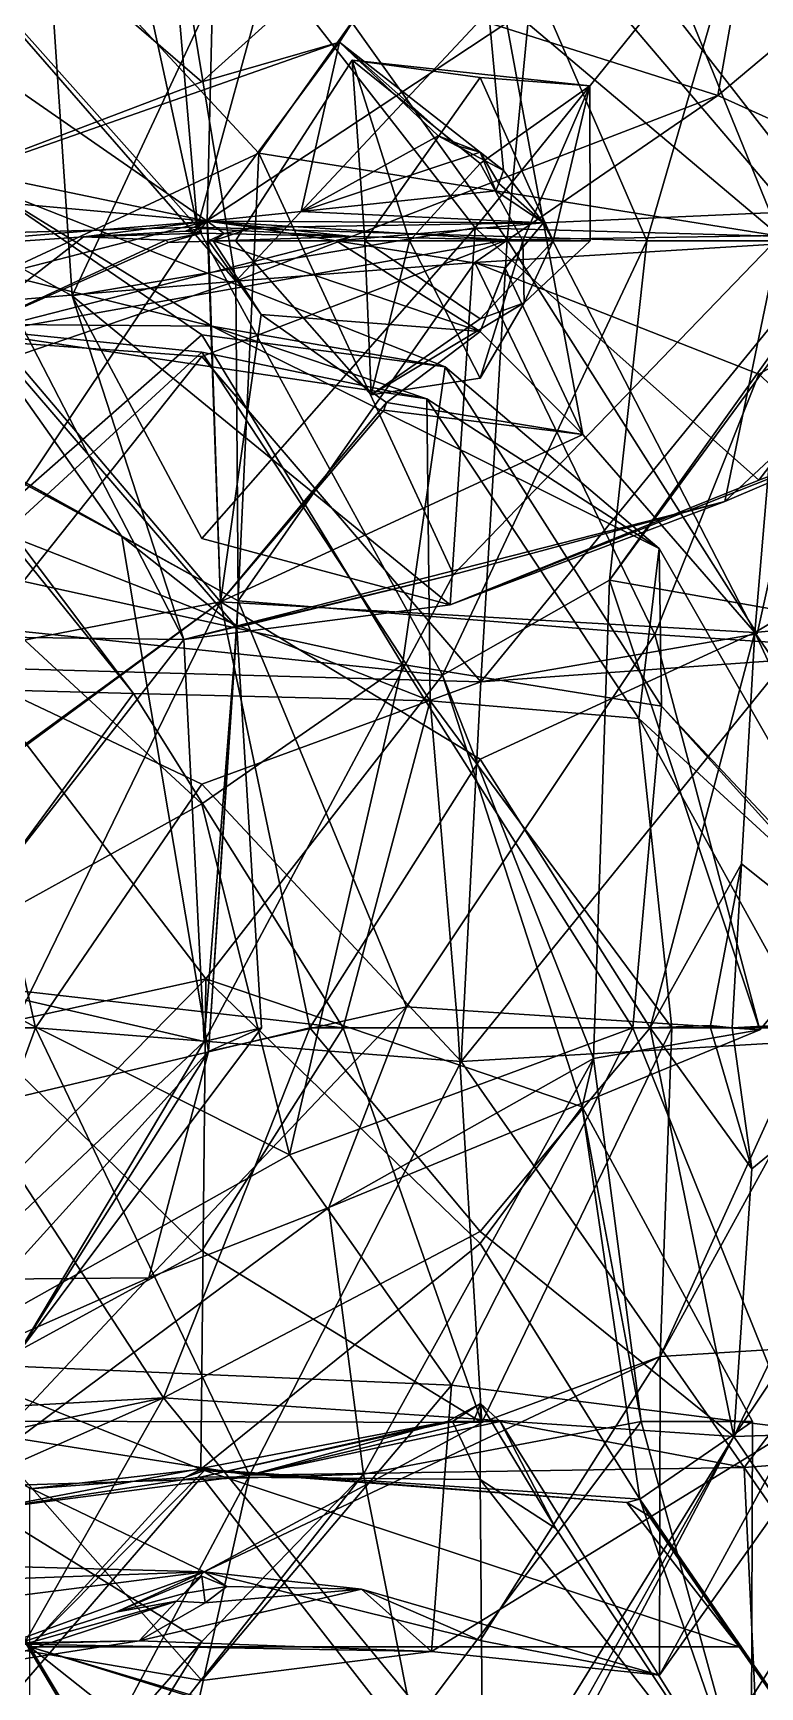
# Model space of a CAD drawing. Extents: x 290083 to 295691, y 4553739 to 4561622.
# Drawn here: x 294020.1 to 294053, y 4558752.4 to 4558827.2 of the extents above; entities that cross this region are included whole.
import ezdxf

# ---------------------------------------------------------------- set-up
doc = ezdxf.new("R2010")
doc.units = 0
doc.layers.add('Au_ppm_Pref_-_0_3', color=7, linetype='CONTINUOUS')

msp = doc.modelspace()

# ---------------------------------------------------------------- linework, layer by layer
at = {"layer": 'Au_ppm_Pref_-_0_3'}
for points in [[(294053.124, 4558835.752, 1930.267), (294051.132, 4558824.413, 1923.015), (294066.258, 4558837.11, 1924.219)], [(294064.562, 4558818.348, 1919.926), (294066.258, 4558837.11, 1924.219), (294051.132, 4558824.413, 1923.015)], [(294014.437, 4558819.952, 1847.252), (294027.775, 4558825.032, 1843.591), (294014.76, 4558836.258, 1841.064)], [(294040.027, 4558836.08, 1841.308), (294014.76, 4558836.258, 1841.064), (294027.775, 4558825.032, 1843.591)], [(294028.025, 4558818.726, 1852.907), (294015.176, 4558827.645, 1855.737), (294028.44, 4558836.321, 1857.631)], [(294041.591, 4558817.88, 1857.839), (294028.025, 4558818.726, 1852.907), (294028.44, 4558836.321, 1857.631)], [(294043.292, 4558835.649, 1863.573), (294041.591, 4558817.88, 1857.839), (294028.44, 4558836.321, 1857.631)], [(294040.147, 4558818.415, 1883.477), (294054.902, 4558836.686, 1883.733), (294029.644, 4558831.91, 1884.893)], [(294040.147, 4558818.415, 1883.477), (294061.307, 4558817.831, 1884.777), (294054.902, 4558836.686, 1883.733)], [(294013.281, 4558835.649, 1894.645), (294017.751, 4558817.601, 1895.022), (294020.727, 4558833.163, 1889.323)], [(294030.969, 4558830.836, 1939.183), (294027.589, 4558818.456, 1936.852), (294023.84, 4558835.649, 1936.22)], [(294026.127, 4558835.448, 1929.91), (294023.84, 4558835.649, 1936.22), (294027.589, 4558818.456, 1936.852)], [(294034.014, 4558826.826, 1847.13), (294040.027, 4558836.08, 1841.308), (294027.775, 4558825.032, 1843.591)], [(294041.423, 4558821.008, 1847.695), (294040.027, 4558836.08, 1841.308), (294034.014, 4558826.826, 1847.13)], [(294037.516, 4558831.917, 1903.176), (294046.77, 4558835.649, 1903.599), (294053.939, 4558818.037, 1900.936)], [(294043.233, 4558818.638, 1848.259), (294040.027, 4558836.08, 1841.308), (294041.423, 4558821.008, 1847.695)], [(294066.609, 4558835.473, 1842.184), (294040.027, 4558836.08, 1841.308), (294054.418, 4558819.144, 1842.309)], [(294043.233, 4558818.638, 1848.259), (294054.418, 4558819.144, 1842.309), (294040.027, 4558836.08, 1841.308)], [(294053.124, 4558835.752, 1930.267), (294040.375, 4558827.827, 1926.948), (294051.132, 4558824.413, 1923.015)], [(294056.915, 4558818.113, 1864.295), (294041.591, 4558817.88, 1857.839), (294043.292, 4558835.649, 1863.573)], [(294053.124, 4558835.752, 1930.267), (294047.908, 4558817.831, 1933.832), (294043.18, 4558828.775, 1937.189)], [(294056.915, 4558818.113, 1864.295), (294043.292, 4558835.649, 1863.573), (294064.292, 4558835.396, 1865.461)], [(294058.191, 4558835.649, 1899.704), (294053.939, 4558818.037, 1900.936), (294046.77, 4558835.649, 1903.599)], [(294047.908, 4558817.831, 1933.832), (294053.124, 4558835.752, 1930.267), (294057.198, 4558817.831, 1930.281)], [(294029.314, 4558816.008, 1924.832), (294026.127, 4558835.448, 1929.91), (294015.176, 4558832.262, 1925.47)], [(294026.127, 4558835.448, 1929.91), (294027.589, 4558818.456, 1936.852), (294015.176, 4558832.387, 1935.133)], [(294029.314, 4558816.008, 1924.832), (294040.375, 4558827.827, 1926.948), (294026.127, 4558835.448, 1929.91)], [(294030.363, 4558821.799, 1903.126), (294016.461, 4558815.319, 1906.435), (294018.884, 4558834.16, 1900.3)], [(294018.884, 4558834.16, 1900.3), (294037.516, 4558831.917, 1903.176), (294030.363, 4558821.799, 1903.126)], [(294017.751, 4558817.601, 1895.022), (294021.915, 4558815.344, 1887.862), (294020.727, 4558833.163, 1889.323)], [(294029.644, 4558831.91, 1884.893), (294020.727, 4558833.163, 1889.323), (294021.915, 4558815.344, 1887.862)], [(294029.314, 4558816.008, 1924.832), (294015.176, 4558832.262, 1925.47), (294003.693, 4558813.835, 1924.684)], [(294006.325, 4558817.831, 1934.453), (294015.176, 4558832.387, 1935.133), (294027.589, 4558818.456, 1936.852)], [(294040.147, 4558818.415, 1883.477), (294029.644, 4558831.91, 1884.893), (294021.915, 4558815.344, 1887.862)], [(294037.516, 4558831.917, 1903.176), (294053.939, 4558818.037, 1900.936), (294030.363, 4558821.799, 1903.126)], [(294043.18, 4558828.775, 1937.189), (294027.589, 4558818.456, 1936.852), (294030.969, 4558830.836, 1939.183)], [(294047.908, 4558817.831, 1933.832), (294027.589, 4558818.456, 1936.852), (294043.18, 4558828.775, 1937.189)], [(294003.67, 4558823.795, 1851.596), (294015.176, 4558827.645, 1855.737), (294028.025, 4558818.726, 1852.907)], [(294029.314, 4558816.008, 1924.832), (294051.132, 4558824.413, 1923.015), (294040.375, 4558827.827, 1926.948)], [(294028.025, 4558818.726, 1852.907), (294034.014, 4558826.826, 1847.13), (294014.437, 4558819.952, 1847.252)], [(294034.014, 4558826.826, 1847.13), (294027.775, 4558825.032, 1843.591), (294014.437, 4558819.952, 1847.252)], [(294028.025, 4558818.726, 1852.907), (294032.266, 4558819.152, 1851.393), (294034.014, 4558826.826, 1847.13)], [(294034.014, 4558826.826, 1847.13), (294032.266, 4558819.152, 1851.393), (294038.47, 4558822.581, 1847.815)], [(294038.47, 4558822.581, 1847.815), (294039.286, 4558822.144, 1847.776), (294034.014, 4558826.826, 1847.13)], [(294039.286, 4558822.144, 1847.776), (294041.423, 4558821.008, 1847.695), (294034.014, 4558826.826, 1847.13)], [(294029.309, 4558817.831, 1799.615), (294034.587, 4558826.016, 1799.615), (294037.171, 4558817.831, 1801.125)], [(294034.587, 4558826.016, 1799.615), (294029.309, 4558817.831, 1799.615), (294035.161, 4558817.831, 1797.158)], [(294034.587, 4558826.016, 1799.615), (294040.375, 4558821.328, 1800.781), (294037.171, 4558817.831, 1801.125)], [(294034.587, 4558826.016, 1799.615), (294045.337, 4558824.849, 1799.615), (294040.375, 4558821.328, 1800.781)], [(294034.587, 4558826.016, 1799.615), (294035.161, 4558817.831, 1797.158), (294040.375, 4558825.231, 1797.148)], [(294045.337, 4558824.849, 1799.615), (294034.587, 4558826.016, 1799.615), (294040.375, 4558825.231, 1797.148)], [(294043.669, 4558817.831, 1798.062), (294040.375, 4558825.231, 1797.148), (294035.161, 4558817.831, 1797.158)], [(294043.669, 4558817.831, 1798.062), (294045.337, 4558824.849, 1799.615), (294040.375, 4558825.231, 1797.148)], [(294029.314, 4558816.008, 1924.832), (294040.132, 4558816.85, 1918.615), (294051.132, 4558824.413, 1923.015)], [(294051.132, 4558824.413, 1923.015), (294040.132, 4558816.85, 1918.615), (294064.562, 4558818.348, 1919.926)], [(294045.337, 4558824.849, 1799.615), (294042.31, 4558817.831, 1800.528), (294040.375, 4558821.328, 1800.781)], [(294045.337, 4558824.849, 1799.615), (294045.345, 4558817.831, 1799.615), (294042.31, 4558817.831, 1800.528)], [(294043.669, 4558817.831, 1798.062), (294045.345, 4558817.831, 1799.615), (294045.337, 4558824.849, 1799.615)], [(294003.67, 4558823.795, 1851.596), (294028.025, 4558818.726, 1852.907), (294014.437, 4558819.952, 1847.252)], [(294040.375, 4558821.843, 1848.467), (294038.47, 4558822.581, 1847.815), (294032.266, 4558819.152, 1851.393)], [(294039.286, 4558822.144, 1847.776), (294038.47, 4558822.581, 1847.815), (294040.375, 4558821.843, 1848.467)], [(294041.423, 4558821.008, 1847.695), (294039.286, 4558822.144, 1847.776), (294040.375, 4558821.843, 1848.467)], [(294030.363, 4558821.799, 1903.126), (294029.366, 4558800.326, 1906.425), (294016.461, 4558815.319, 1906.435)], [(294030.363, 4558821.799, 1903.126), (294039.16, 4558802.717, 1900.017), (294029.366, 4558800.326, 1906.425)], [(294030.363, 4558821.799, 1903.126), (294053.939, 4558818.037, 1900.936), (294039.16, 4558802.717, 1900.017)], [(294032.266, 4558819.152, 1851.393), (294041.083, 4558820.091, 1848.217), (294040.375, 4558821.843, 1848.467)], [(294042.31, 4558817.831, 1800.528), (294037.171, 4558817.831, 1801.125), (294040.375, 4558821.328, 1800.781)], [(294041.083, 4558820.091, 1848.217), (294041.223, 4558820.424, 1848.013), (294040.375, 4558821.843, 1848.467)], [(294041.223, 4558820.424, 1848.013), (294041.423, 4558821.008, 1847.695), (294040.375, 4558821.843, 1848.467)], [(294043.233, 4558818.638, 1848.259), (294041.423, 4558821.008, 1847.695), (294041.223, 4558820.424, 1848.013)], [(294028.231, 4558813.961, 1817.314), (294017.872, 4558820.36, 1823.58), (294004.118, 4558819.914, 1817.473)], [(294028.231, 4558813.961, 1817.314), (294004.118, 4558819.914, 1817.473), (294015.136, 4558814.075, 1810.945)], [(294017.872, 4558820.36, 1823.58), (294027.775, 4558813.569, 1827.891), (294015.999, 4558803.228, 1831.182)], [(294028.231, 4558813.961, 1817.314), (294038.785, 4558812.123, 1822.22), (294017.872, 4558820.36, 1823.58)], [(294027.775, 4558813.569, 1827.891), (294017.872, 4558820.36, 1823.58), (294038.785, 4558812.123, 1822.22)], [(294032.266, 4558819.152, 1851.393), (294043.233, 4558818.638, 1848.259), (294041.083, 4558820.091, 1848.217)], [(294041.083, 4558820.091, 1848.217), (294043.233, 4558818.638, 1848.259), (294041.223, 4558820.424, 1848.013)], [(294028.025, 4558818.726, 1852.907), (294043.233, 4558818.638, 1848.259), (294032.266, 4558819.152, 1851.393)], [(294043.233, 4558818.638, 1848.259), (294052.801, 4558800.093, 1847.412), (294054.418, 4558819.144, 1842.309)], [(294052.801, 4558800.093, 1847.412), (294065.573, 4558807.675, 1843.745), (294054.418, 4558819.144, 1842.309)], [(294003.378, 4558816.698, 1853.069), (294028.025, 4558818.726, 1852.907), (294022.42, 4558818.005, 1853.252)], [(294003.378, 4558816.698, 1853.069), (294016.509, 4558815.76, 1847.192), (294028.025, 4558818.726, 1852.907)], [(294015.611, 4558800.573, 1935.651), (294006.325, 4558817.831, 1934.453), (294027.589, 4558818.456, 1936.852)], [(294027.589, 4558818.456, 1936.852), (294038.663, 4558798.163, 1934.81), (294015.611, 4558800.573, 1935.651)], [(294028.623, 4558801.486, 1846.711), (294028.025, 4558818.726, 1852.907), (294016.509, 4558815.76, 1847.192)], [(294040.147, 4558818.415, 1883.477), (294021.915, 4558815.344, 1887.862), (294027.775, 4558804.361, 1884.215)], [(294022.42, 4558818.005, 1853.252), (294028.025, 4558818.726, 1852.907), (294027.043, 4558818.272, 1853.356)], [(294027.043, 4558818.272, 1853.356), (294028.025, 4558818.726, 1852.907), (294027.736, 4558818.391, 1853.355)], [(294027.444, 4558818.324, 1853.381), (294027.043, 4558818.272, 1853.356), (294027.736, 4558818.391, 1853.355)], [(294027.742, 4558818.177, 1853.297), (294027.043, 4558818.272, 1853.356), (294027.444, 4558818.324, 1853.381)], [(294027.742, 4558818.177, 1853.297), (294027.444, 4558818.324, 1853.381), (294027.736, 4558818.391, 1853.355)], [(294047.908, 4558817.831, 1933.832), (294038.663, 4558798.163, 1934.81), (294027.589, 4558818.456, 1936.852)], [(294034.567, 4558818.02, 1855.751), (294027.736, 4558818.391, 1853.355), (294028.025, 4558818.726, 1852.907)], [(294027.736, 4558818.391, 1853.355), (294034.567, 4558818.02, 1855.751), (294027.742, 4558818.177, 1853.297)], [(294040.147, 4558818.415, 1883.477), (294027.775, 4558804.361, 1884.215), (294039.015, 4558801.346, 1889.334)], [(294034.567, 4558818.02, 1855.751), (294028.025, 4558818.726, 1852.907), (294041.591, 4558817.88, 1857.839)], [(294028.783, 4558818.167, 1852.482), (294028.025, 4558818.726, 1852.907), (294028.088, 4558817.831, 1852.576)], [(294030.096, 4558818.432, 1852.176), (294028.025, 4558818.726, 1852.907), (294028.783, 4558818.167, 1852.482)], [(294043.233, 4558818.638, 1848.259), (294028.025, 4558818.726, 1852.907), (294030.096, 4558818.432, 1852.176)], [(294028.088, 4558817.831, 1852.576), (294028.025, 4558818.726, 1852.907), (294028.623, 4558801.486, 1846.711)], [(294030.096, 4558818.432, 1852.176), (294028.783, 4558818.167, 1852.482), (294028.285, 4558817.831, 1852.829)], [(294033.854, 4558817.831, 1850.825), (294030.096, 4558818.432, 1852.176), (294028.285, 4558817.831, 1852.829)], [(294043.233, 4558818.638, 1848.259), (294030.096, 4558818.432, 1852.176), (294033.854, 4558817.831, 1850.825)], [(294043.233, 4558818.638, 1848.259), (294033.854, 4558817.831, 1850.825), (294041.508, 4558816.612, 1848.076)], [(294040.147, 4558818.415, 1883.477), (294039.015, 4558801.346, 1889.334), (294052.974, 4558806.989, 1885.091)], [(294064.562, 4558818.348, 1919.926), (294040.132, 4558816.85, 1918.615), (294052.974, 4558811.791, 1922.328)], [(294040.147, 4558818.415, 1883.477), (294052.974, 4558806.989, 1885.091), (294061.307, 4558817.831, 1884.777)], [(294043.233, 4558818.638, 1848.259), (294041.508, 4558816.612, 1848.076), (294041.51, 4558816.599, 1848.076)], [(294041.51, 4558816.599, 1848.076), (294045.021, 4558809.067, 1847.719), (294043.233, 4558818.638, 1848.259)], [(294045.021, 4558809.067, 1847.719), (294052.801, 4558800.093, 1847.412), (294043.233, 4558818.638, 1848.259)], [(294064.733, 4558818.423, 1894.712), (294051.45, 4558806.03, 1893.357), (294053.939, 4558818.037, 1900.936)], [(294064.733, 4558818.423, 1894.712), (294059.026, 4558809.272, 1888.705), (294051.45, 4558806.03, 1893.357)], [(294064.562, 4558818.348, 1919.926), (294052.974, 4558811.791, 1922.328), (294067.126, 4558798.762, 1924.539)], [(294003.378, 4558816.698, 1853.069), (294022.42, 4558818.005, 1853.252), (294016.52, 4558813.402, 1858.166)], [(294017.751, 4558817.601, 1895.022), (294009.173, 4558800.013, 1897.754), (294026.964, 4558799.786, 1894.192)], [(294026.259, 4558817.757, 1853.952), (294034.567, 4558818.02, 1855.751), (294016.52, 4558813.402, 1858.166)], [(294016.52, 4558813.402, 1858.166), (294034.567, 4558818.02, 1855.751), (294041.591, 4558817.88, 1857.839)], [(294022.42, 4558818.005, 1853.252), (294026.145, 4558817.856, 1853.767), (294016.52, 4558813.402, 1858.166)], [(294016.52, 4558813.402, 1858.166), (294041.591, 4558817.88, 1857.839), (294027.775, 4558812.587, 1863.2)], [(294026.145, 4558817.856, 1853.767), (294026.259, 4558817.757, 1853.952), (294016.52, 4558813.402, 1858.166)], [(294017.751, 4558817.601, 1895.022), (294026.964, 4558799.786, 1894.192), (294021.915, 4558815.344, 1887.862)], [(294027.742, 4558818.177, 1853.297), (294022.42, 4558818.005, 1853.252), (294027.043, 4558818.272, 1853.356)], [(294022.42, 4558818.005, 1853.252), (294027.742, 4558818.177, 1853.297), (294026.145, 4558817.856, 1853.767)], [(294026.145, 4558817.856, 1853.767), (294027.742, 4558818.177, 1853.297), (294026.259, 4558817.757, 1853.952)], [(294034.567, 4558818.02, 1855.751), (294026.259, 4558817.757, 1853.952), (294027.742, 4558818.177, 1853.297)], [(294040.404, 4558797.866, 1864.517), (294027.775, 4558812.587, 1863.2), (294041.591, 4558817.88, 1857.839)], [(294028.783, 4558818.167, 1852.482), (294028.088, 4558817.831, 1852.576), (294028.285, 4558817.831, 1852.829)], [(294030.461, 4558814.5, 1850.693), (294028.088, 4558817.831, 1852.576), (294028.623, 4558801.486, 1846.711)], [(294028.088, 4558817.831, 1852.576), (294030.461, 4558814.5, 1850.693), (294028.285, 4558817.831, 1852.829)], [(294030.461, 4558814.5, 1850.693), (294040.375, 4558813.731, 1848.496), (294028.285, 4558817.831, 1852.829)], [(294040.375, 4558813.731, 1848.496), (294033.854, 4558817.831, 1850.825), (294028.285, 4558817.831, 1852.829)], [(294035.442, 4558810.855, 1799.615), (294029.309, 4558817.831, 1799.615), (294037.171, 4558817.831, 1801.125)], [(294035.442, 4558810.855, 1799.615), (294035.161, 4558817.831, 1797.158), (294029.309, 4558817.831, 1799.615)], [(294040.375, 4558813.731, 1848.496), (294041.508, 4558816.612, 1848.076), (294033.854, 4558817.831, 1850.825)], [(294043.669, 4558817.831, 1798.062), (294035.161, 4558817.831, 1797.158), (294040.375, 4558814.295, 1798.437)], [(294035.442, 4558810.855, 1799.615), (294040.375, 4558814.295, 1798.437), (294035.161, 4558817.831, 1797.158)], [(294040.375, 4558811.613, 1801.688), (294035.442, 4558810.855, 1799.615), (294037.171, 4558817.831, 1801.125)], [(294040.375, 4558811.613, 1801.688), (294037.171, 4558817.831, 1801.125), (294042.31, 4558817.831, 1800.528)], [(294046.221, 4558802.461, 1929.492), (294038.663, 4558798.163, 1934.81), (294047.908, 4558817.831, 1933.832)], [(294053.939, 4558818.037, 1900.936), (294051.45, 4558806.03, 1893.357), (294039.16, 4558802.717, 1900.017)], [(294043.669, 4558817.831, 1798.062), (294040.375, 4558814.295, 1798.437), (294042.356, 4558815.028, 1799.615)], [(294040.375, 4558811.613, 1801.688), (294042.31, 4558817.831, 1800.528), (294042.356, 4558815.028, 1799.615)], [(294056.915, 4558818.113, 1864.295), (294054.239, 4558798.866, 1869.909), (294040.404, 4558797.866, 1864.517)], [(294056.915, 4558818.113, 1864.295), (294040.404, 4558797.866, 1864.517), (294052.907, 4558800.036, 1858.921)], [(294040.404, 4558797.866, 1864.517), (294041.591, 4558817.88, 1857.839), (294052.907, 4558800.036, 1858.921)], [(294056.915, 4558818.113, 1864.295), (294052.907, 4558800.036, 1858.921), (294041.591, 4558817.88, 1857.839)], [(294045.345, 4558817.831, 1799.615), (294042.356, 4558815.028, 1799.615), (294042.31, 4558817.831, 1800.528)], [(294043.669, 4558817.831, 1798.062), (294042.356, 4558815.028, 1799.615), (294045.345, 4558817.831, 1799.615)], [(294057.198, 4558817.831, 1930.281), (294046.221, 4558802.461, 1929.492), (294047.908, 4558817.831, 1933.832)], [(294057.198, 4558817.831, 1930.281), (294055.454, 4558815.02, 1926.447), (294046.221, 4558802.461, 1929.492)], [(294059.026, 4558809.272, 1888.705), (294061.307, 4558817.831, 1884.777), (294052.974, 4558806.989, 1885.091)], [(294029.314, 4558816.008, 1924.832), (294029.418, 4558801.53, 1918.445), (294040.132, 4558816.85, 1918.615)], [(294040.132, 4558816.85, 1918.615), (294029.418, 4558801.53, 1918.445), (294048.277, 4558800.013, 1920.616)], [(294048.277, 4558800.013, 1920.616), (294052.974, 4558811.791, 1922.328), (294040.132, 4558816.85, 1918.615)], [(294013.255, 4558810.526, 1918.454), (294002.477, 4558816.12, 1912.576), (294024.154, 4558804.446, 1912.463)], [(294002.477, 4558816.12, 1912.576), (294016.461, 4558815.319, 1906.435), (294024.154, 4558804.446, 1912.463)], [(294040.375, 4558813.731, 1848.496), (294041.51, 4558816.599, 1848.076), (294041.508, 4558816.612, 1848.076)], [(294045.021, 4558809.067, 1847.719), (294041.51, 4558816.599, 1848.076), (294040.375, 4558813.731, 1848.496)], [(294029.314, 4558816.008, 1924.832), (294003.693, 4558813.835, 1924.684), (294013.255, 4558810.526, 1918.454)], [(294016.509, 4558815.76, 1847.192), (294003.706, 4558796.632, 1848.789), (294028.623, 4558801.486, 1846.711)], [(294029.314, 4558816.008, 1924.832), (294013.255, 4558810.526, 1918.454), (294029.418, 4558801.53, 1918.445)], [(294029.366, 4558800.326, 1906.425), (294024.154, 4558804.446, 1912.463), (294016.461, 4558815.319, 1906.435)], [(294021.915, 4558815.344, 1887.862), (294026.964, 4558799.786, 1894.192), (294039.015, 4558801.346, 1889.334)], [(294021.915, 4558815.344, 1887.862), (294039.015, 4558801.346, 1889.334), (294027.775, 4558804.361, 1884.215)], [(294040.375, 4558811.613, 1801.688), (294042.356, 4558815.028, 1799.615), (294035.442, 4558810.855, 1799.615)], [(294035.442, 4558810.855, 1799.615), (294042.356, 4558815.028, 1799.615), (294040.375, 4558814.295, 1798.437)], [(294055.454, 4558815.02, 1926.447), (294067.126, 4558798.762, 1924.539), (294046.221, 4558802.461, 1929.492)], [(294028.231, 4558813.961, 1817.314), (294015.136, 4558814.075, 1810.945), (294037.964, 4558810.681, 1812.741)], [(294037.964, 4558810.681, 1812.741), (294015.136, 4558814.075, 1810.945), (294027.775, 4558812.783, 1807.237)], [(294018.843, 4558804.571, 1805.555), (294027.775, 4558812.783, 1807.237), (294015.136, 4558814.075, 1810.945)], [(294028.231, 4558813.961, 1817.314), (294048.479, 4558803.896, 1817.433), (294038.785, 4558812.123, 1822.22)], [(294028.231, 4558813.961, 1817.314), (294037.964, 4558810.681, 1812.741), (294048.479, 4558803.896, 1817.433)], [(294036.138, 4558810.504, 1847.575), (294030.461, 4558814.5, 1850.693), (294028.623, 4558801.486, 1846.711)], [(294040.375, 4558813.731, 1848.496), (294030.461, 4558814.5, 1850.693), (294036.138, 4558810.504, 1847.575)], [(294015.999, 4558803.228, 1831.182), (294027.775, 4558813.569, 1827.891), (294036.862, 4558798.655, 1829.072)], [(294016.602, 4558798.535, 1864.549), (294016.52, 4558813.402, 1858.166), (294027.775, 4558812.587, 1863.2)], [(294038.785, 4558812.123, 1822.22), (294036.862, 4558798.655, 1829.072), (294027.775, 4558813.569, 1827.891)], [(294045.021, 4558809.067, 1847.719), (294040.375, 4558813.731, 1848.496), (294036.138, 4558810.504, 1847.575)], [(294040.404, 4558797.866, 1864.517), (294016.602, 4558798.535, 1864.549), (294027.775, 4558812.587, 1863.2)], [(294038.103, 4558797.009, 1806.28), (294027.775, 4558812.783, 1807.237), (294018.843, 4558804.571, 1805.555)], [(294037.964, 4558810.681, 1812.741), (294027.775, 4558812.783, 1807.237), (294038.103, 4558797.009, 1806.28)], [(294048.572, 4558796.759, 1821.919), (294036.862, 4558798.655, 1829.072), (294038.785, 4558812.123, 1822.22)], [(294048.572, 4558796.759, 1821.919), (294038.785, 4558812.123, 1822.22), (294048.479, 4558803.896, 1817.433)], [(294052.974, 4558811.791, 1922.328), (294048.277, 4558800.013, 1920.616), (294067.126, 4558798.762, 1924.539)], [(294013.255, 4558810.526, 1918.454), (294024.154, 4558804.446, 1912.463), (294029.418, 4558801.53, 1918.445)], [(294036.012, 4558810.16, 1847.494), (294036.138, 4558810.504, 1847.575), (294028.623, 4558801.486, 1846.711)], [(294036.012, 4558810.16, 1847.494), (294028.623, 4558801.486, 1846.711), (294045.021, 4558809.067, 1847.719)], [(294036.012, 4558810.16, 1847.494), (294045.021, 4558809.067, 1847.719), (294036.138, 4558810.504, 1847.575)], [(294048.479, 4558803.896, 1817.433), (294037.964, 4558810.681, 1812.741), (294047.559, 4558796.207, 1812.904)], [(294037.964, 4558810.681, 1812.741), (294038.103, 4558797.009, 1806.28), (294047.559, 4558796.207, 1812.904)], [(294015.176, 4558809.973, 1802.235), (294005.171, 4558797.845, 1801.561), (294024.69, 4558797.336, 1801.962)], [(294018.843, 4558804.571, 1805.555), (294015.176, 4558809.973, 1802.235), (294024.69, 4558797.336, 1801.962)], [(294028.623, 4558801.486, 1846.711), (294052.801, 4558800.093, 1847.412), (294045.021, 4558809.067, 1847.719)], [(294059.026, 4558809.272, 1888.705), (294039.015, 4558801.346, 1889.334), (294051.45, 4558806.03, 1893.357)], [(294039.015, 4558801.346, 1889.334), (294059.026, 4558809.272, 1888.705), (294052.974, 4558806.989, 1885.091)], [(294052.801, 4558800.093, 1847.412), (294077.033, 4558802.469, 1848.262), (294065.573, 4558807.675, 1843.745)], [(294039.16, 4558802.717, 1900.017), (294051.45, 4558806.03, 1893.357), (294026.964, 4558799.786, 1894.192)], [(294026.964, 4558799.786, 1894.192), (294051.45, 4558806.03, 1893.357), (294039.015, 4558801.346, 1889.334)], [(294024.69, 4558797.336, 1801.962), (294038.103, 4558797.009, 1806.28), (294018.843, 4558804.571, 1805.555)], [(294029.418, 4558801.53, 1918.445), (294024.154, 4558804.446, 1912.463), (294028.075, 4558781.126, 1912.612)], [(294024.154, 4558804.446, 1912.463), (294029.366, 4558800.326, 1906.425), (294028.075, 4558781.126, 1912.612)], [(294058.724, 4558785.949, 1815.974), (294048.479, 4558803.896, 1817.433), (294047.559, 4558796.207, 1812.904)], [(294048.572, 4558796.759, 1821.919), (294048.479, 4558803.896, 1817.433), (294058.724, 4558785.949, 1815.974)], [(294015.999, 4558803.228, 1831.182), (294027.775, 4558792.347, 1832.696), (294014.627, 4558785.07, 1832.767)], [(294036.862, 4558798.655, 1829.072), (294027.775, 4558792.347, 1832.696), (294015.999, 4558803.228, 1831.182)], [(294039.16, 4558802.717, 1900.017), (294026.964, 4558799.786, 1894.192), (294027.89, 4558781.586, 1900.284)], [(294029.366, 4558800.326, 1906.425), (294039.16, 4558802.717, 1900.017), (294027.89, 4558781.586, 1900.284)], [(294046.221, 4558802.461, 1929.492), (294045.503, 4558780.811, 1930.276), (294038.663, 4558798.163, 1934.81)], [(294045.503, 4558780.811, 1930.276), (294046.221, 4558802.461, 1929.492), (294053.024, 4558782.11, 1924.268)], [(294067.126, 4558798.762, 1924.539), (294053.024, 4558782.11, 1924.268), (294046.221, 4558802.461, 1929.492)], [(294064.639, 4558782.84, 1849.068), (294077.033, 4558802.469, 1848.262), (294052.801, 4558800.093, 1847.412)], [(294008.183, 4558786.573, 1847.13), (294028.623, 4558801.486, 1846.711), (294003.706, 4558796.632, 1848.789)], [(294008.183, 4558786.573, 1847.13), (294015.176, 4558791.556, 1844.01), (294028.623, 4558801.486, 1846.711)], [(294015.176, 4558791.556, 1844.01), (294017.469, 4558778.6, 1844.851), (294028.623, 4558801.486, 1846.711)], [(294017.469, 4558778.6, 1844.851), (294032.669, 4558782.195, 1843.498), (294028.623, 4558801.486, 1846.711)], [(294029.418, 4558801.53, 1918.445), (294028.075, 4558781.126, 1912.612), (294037.045, 4558783.145, 1919.207)], [(294032.669, 4558782.195, 1843.498), (294040.375, 4558794.371, 1843.071), (294028.623, 4558801.486, 1846.711)], [(294040.375, 4558794.371, 1843.071), (294052.801, 4558800.093, 1847.412), (294028.623, 4558801.486, 1846.711)], [(294048.277, 4558800.013, 1920.616), (294029.418, 4558801.53, 1918.445), (294037.045, 4558783.145, 1919.207)], [(294006.972, 4558779.822, 1935.411), (294015.611, 4558800.573, 1935.651), (294027.954, 4558784.415, 1938.538)], [(294038.663, 4558798.163, 1934.81), (294027.954, 4558784.415, 1938.538), (294015.611, 4558800.573, 1935.651)], [(294029.366, 4558800.326, 1906.425), (294027.89, 4558781.586, 1900.284), (294030.483, 4558782.195, 1906.523)], [(294028.075, 4558781.126, 1912.612), (294029.366, 4558800.326, 1906.425), (294030.483, 4558782.195, 1906.523)], [(294015.078, 4558784.545, 1894.942), (294026.964, 4558799.786, 1894.192), (294009.173, 4558800.013, 1897.754)], [(294015.078, 4558784.545, 1894.942), (294027.89, 4558781.586, 1900.284), (294026.964, 4558799.786, 1894.192)], [(294048.277, 4558800.013, 1920.616), (294037.045, 4558783.145, 1919.207), (294053.024, 4558782.11, 1924.268)], [(294052.801, 4558800.093, 1847.412), (294040.375, 4558794.371, 1843.071), (294048.06, 4558782.195, 1845.696)], [(294052.201, 4558789.626, 1846.847), (294052.801, 4558800.093, 1847.412), (294048.06, 4558782.195, 1845.696)], [(294067.126, 4558798.762, 1924.539), (294048.277, 4558800.013, 1920.616), (294053.024, 4558782.11, 1924.268)], [(294060.887, 4558782.694, 1848.305), (294052.801, 4558800.093, 1847.412), (294052.201, 4558789.626, 1846.847)], [(294064.639, 4558782.84, 1849.068), (294052.801, 4558800.093, 1847.412), (294060.887, 4558782.694, 1848.305)], [(294040.404, 4558797.866, 1864.517), (294054.239, 4558798.866, 1869.909), (294039.515, 4558780.678, 1869.297)], [(294067.545, 4558782.314, 1870.672), (294039.515, 4558780.678, 1869.297), (294054.239, 4558798.866, 1869.909)], [(294011.698, 4558782.195, 1866.306), (294016.602, 4558798.535, 1864.549), (294020.254, 4558782.195, 1868.494)], [(294020.254, 4558782.195, 1868.494), (294016.602, 4558798.535, 1864.549), (294027.775, 4558793.234, 1868.628)], [(294040.404, 4558797.866, 1864.517), (294027.775, 4558793.234, 1868.628), (294016.602, 4558798.535, 1864.549)], [(294036.862, 4558798.655, 1829.072), (294031.741, 4558776.453, 1831.179), (294027.775, 4558792.347, 1832.696)], [(294038.663, 4558798.163, 1934.81), (294044.991, 4558778.624, 1936.22), (294027.954, 4558784.415, 1938.538)], [(294047.278, 4558782.195, 1828.954), (294031.741, 4558776.453, 1831.179), (294036.862, 4558798.655, 1829.072)], [(294048.572, 4558796.759, 1821.919), (294047.278, 4558782.195, 1828.954), (294036.862, 4558798.655, 1829.072)], [(294038.663, 4558798.163, 1934.81), (294045.503, 4558780.811, 1930.276), (294044.991, 4558778.624, 1936.22)], [(294015.158, 4558784.379, 1801.169), (294024.69, 4558797.336, 1801.962), (294005.171, 4558797.845, 1801.561)], [(294034.173, 4558782.195, 1802.539), (294024.69, 4558797.336, 1801.962), (294015.158, 4558784.379, 1801.169)], [(294034.173, 4558782.195, 1802.539), (294038.103, 4558797.009, 1806.28), (294024.69, 4558797.336, 1801.962)], [(294039.515, 4558780.678, 1869.297), (294027.775, 4558793.234, 1868.628), (294040.404, 4558797.866, 1864.517)], [(294034.173, 4558782.195, 1802.539), (294039.357, 4558782.195, 1805.555), (294038.103, 4558797.009, 1806.28)], [(294047.559, 4558796.207, 1812.904), (294038.103, 4558797.009, 1806.28), (294049.047, 4558782.195, 1807.406)], [(294039.357, 4558782.195, 1805.555), (294049.047, 4558782.195, 1807.406), (294038.103, 4558797.009, 1806.28)], [(294048.572, 4558796.759, 1821.919), (294061.732, 4558782.195, 1822.387), (294047.278, 4558782.195, 1828.954)], [(294048.572, 4558796.759, 1821.919), (294058.724, 4558785.949, 1815.974), (294061.732, 4558782.195, 1822.387)], [(294055.291, 4558782.195, 1811.494), (294058.724, 4558785.949, 1815.974), (294047.559, 4558796.207, 1812.904)], [(294047.559, 4558796.207, 1812.904), (294049.047, 4558782.195, 1807.406), (294055.291, 4558782.195, 1811.494)], [(294032.669, 4558782.195, 1843.498), (294048.06, 4558782.195, 1845.696), (294040.375, 4558794.371, 1843.071)], [(294020.254, 4558782.195, 1868.494), (294027.775, 4558793.234, 1868.628), (294039.515, 4558780.678, 1869.297)], [(294031.741, 4558776.453, 1831.179), (294014.627, 4558785.07, 1832.767), (294027.775, 4558792.347, 1832.696)], [(294050.802, 4558782.301, 1846.253), (294052.201, 4558789.626, 1846.847), (294048.06, 4558782.195, 1845.696)], [(294051.769, 4558782.195, 1847.13), (294052.201, 4558789.626, 1846.847), (294050.802, 4558782.301, 1846.253)], [(294060.887, 4558782.694, 1848.305), (294052.201, 4558789.626, 1846.847), (294051.769, 4558782.195, 1847.13)], [(294059.18, 4558767.981, 1817.433), (294058.724, 4558785.949, 1815.974), (294048.516, 4558767.321, 1812.466)], [(294048.516, 4558767.321, 1812.466), (294058.724, 4558785.949, 1815.974), (294055.291, 4558782.195, 1811.494)], [(294015.033, 4558767.061, 1829.145), (294014.627, 4558785.07, 1832.767), (294031.741, 4558776.453, 1831.179)], [(294006.972, 4558779.822, 1935.411), (294027.954, 4558784.415, 1938.538), (294012.236, 4558768.405, 1938.949)], [(294011.075, 4558765.74, 1901.312), (294027.89, 4558781.586, 1900.284), (294015.078, 4558784.545, 1894.942)], [(294012.236, 4558768.405, 1938.949), (294027.954, 4558784.415, 1938.538), (294027.728, 4558762.22, 1941.203)], [(294027.775, 4558772.111, 1802.194), (294015.158, 4558784.379, 1801.169), (294013.681, 4558764.408, 1804.954)], [(294034.173, 4558782.195, 1802.539), (294015.158, 4558784.379, 1801.169), (294027.775, 4558772.111, 1802.194)], [(294027.728, 4558762.22, 1941.203), (294027.954, 4558784.415, 1938.538), (294040.375, 4558772.443, 1938.909)], [(294040.375, 4558772.443, 1938.909), (294027.954, 4558784.415, 1938.538), (294044.991, 4558778.624, 1936.22)], [(294037.045, 4558783.145, 1919.207), (294025.374, 4558770.888, 1919.44), (294033.519, 4558774.073, 1924.341)], [(294037.045, 4558783.145, 1919.207), (294028.075, 4558781.126, 1912.612), (294025.374, 4558770.888, 1919.44)], [(294037.045, 4558783.145, 1919.207), (294033.519, 4558774.073, 1924.341), (294053.024, 4558782.11, 1924.268)], [(294060.887, 4558782.694, 1848.305), (294051.769, 4558782.195, 1847.13), (294060.924, 4558782.589, 1848.315)], [(294051.769, 4558782.195, 1847.13), (294052.661, 4558775.812, 1846.763), (294060.924, 4558782.589, 1848.315)], [(294051.845, 4558763.699, 1846.84), (294064.639, 4558782.84, 1849.068), (294060.924, 4558782.589, 1848.315)], [(294073.297, 4558764.377, 1849.428), (294064.639, 4558782.84, 1849.068), (294051.845, 4558763.699, 1846.84)], [(294052.661, 4558775.812, 1846.763), (294051.845, 4558763.699, 1846.84), (294060.924, 4558782.589, 1848.315)], [(294020.254, 4558782.195, 1868.494), (294013.781, 4558764.495, 1865.342), (294011.698, 4558782.195, 1866.306)], [(294020.254, 4558782.195, 1868.494), (294029.942, 4558761.949, 1870.675), (294013.781, 4558764.495, 1865.342)], [(294026.042, 4558765.444, 1847.243), (294032.669, 4558782.195, 1843.498), (294017.469, 4558778.6, 1844.851)], [(294019.522, 4558767.569, 1906.523), (294028.075, 4558781.126, 1912.612), (294030.483, 4558782.195, 1906.523)], [(294030.483, 4558782.195, 1906.523), (294027.89, 4558781.586, 1900.284), (294019.522, 4558767.569, 1906.523)], [(294020.254, 4558782.195, 1868.494), (294039.515, 4558780.678, 1869.297), (294029.942, 4558761.949, 1870.675)], [(294026.042, 4558765.444, 1847.243), (294040.375, 4558772.983, 1844.06), (294032.669, 4558782.195, 1843.498)], [(294027.775, 4558772.111, 1802.194), (294040.455, 4558764.33, 1805.522), (294034.173, 4558782.195, 1802.539)], [(294039.078, 4558766.026, 1828.151), (294031.741, 4558776.453, 1831.179), (294047.278, 4558782.195, 1828.954)], [(294040.375, 4558772.983, 1844.06), (294048.06, 4558782.195, 1845.696), (294032.669, 4558782.195, 1843.498)], [(294033.519, 4558774.073, 1924.341), (294045.503, 4558780.811, 1930.276), (294053.024, 4558782.11, 1924.268)], [(294034.173, 4558782.195, 1802.539), (294040.455, 4558764.33, 1805.522), (294039.357, 4558782.195, 1805.555)], [(294039.078, 4558766.026, 1828.151), (294047.278, 4558782.195, 1828.954), (294054.583, 4558764.065, 1823.754)], [(294040.455, 4558764.33, 1805.522), (294049.047, 4558782.195, 1807.406), (294039.357, 4558782.195, 1805.555)], [(294052.322, 4558762.303, 1870.172), (294039.515, 4558780.678, 1869.297), (294067.545, 4558782.314, 1870.672)], [(294040.375, 4558772.983, 1844.06), (294051.845, 4558763.699, 1846.84), (294048.06, 4558782.195, 1845.696)], [(294049.047, 4558782.195, 1807.406), (294040.455, 4558764.33, 1805.522), (294048.516, 4558767.321, 1812.466)], [(294047.278, 4558782.195, 1828.954), (294061.732, 4558782.195, 1822.387), (294054.583, 4558764.065, 1823.754)], [(294050.791, 4558782.195, 1846.253), (294050.802, 4558782.301, 1846.253), (294048.06, 4558782.195, 1845.696)], [(294048.06, 4558782.195, 1845.696), (294052.661, 4558775.812, 1846.763), (294050.791, 4558782.195, 1846.253)], [(294051.845, 4558763.699, 1846.84), (294052.661, 4558775.812, 1846.763), (294048.06, 4558782.195, 1845.696)], [(294048.516, 4558767.321, 1812.466), (294055.291, 4558782.195, 1811.494), (294049.047, 4558782.195, 1807.406)], [(294051.769, 4558782.195, 1847.13), (294050.802, 4558782.301, 1846.253), (294050.791, 4558782.195, 1846.253)], [(294052.661, 4558775.812, 1846.763), (294051.769, 4558782.195, 1847.13), (294050.791, 4558782.195, 1846.253)], [(294052.322, 4558762.303, 1870.172), (294067.545, 4558782.314, 1870.672), (294078.174, 4558764.286, 1870.944)], [(294011.075, 4558765.74, 1901.312), (294019.522, 4558767.569, 1906.523), (294027.89, 4558781.586, 1900.284)], [(294014.432, 4558766.052, 1912.39), (294025.374, 4558770.888, 1919.44), (294028.075, 4558781.126, 1912.612)], [(294014.432, 4558766.052, 1912.39), (294028.075, 4558781.126, 1912.612), (294019.522, 4558767.569, 1906.523)], [(294052.322, 4558762.303, 1870.172), (294029.942, 4558761.949, 1870.675), (294039.515, 4558780.678, 1869.297)], [(294033.519, 4558774.073, 1924.341), (294035.097, 4558761.987, 1929.362), (294045.503, 4558780.811, 1930.276)], [(294035.097, 4558761.987, 1929.362), (294047.657, 4558764.377, 1932.787), (294045.503, 4558780.811, 1930.276)], [(294047.657, 4558764.377, 1932.787), (294044.991, 4558778.624, 1936.22), (294045.503, 4558780.811, 1930.276)], [(294044.991, 4558778.624, 1936.22), (294047.594, 4558760.856, 1940.796), (294040.375, 4558772.443, 1938.909)], [(294047.657, 4558764.377, 1932.787), (294052.691, 4558764.377, 1936.22), (294044.991, 4558778.624, 1936.22)], [(294044.991, 4558778.624, 1936.22), (294052.691, 4558764.377, 1936.22), (294047.594, 4558760.856, 1940.796)], [(294026.042, 4558765.444, 1847.243), (294017.469, 4558778.6, 1844.851), (294006.782, 4558764.377, 1845.148)], [(294031.741, 4558776.453, 1831.179), (294039.078, 4558766.026, 1828.151), (294015.033, 4558767.061, 1829.145)], [(294033.519, 4558774.073, 1924.341), (294016.5, 4558761.407, 1923.247), (294035.097, 4558761.987, 1929.362)], [(294033.519, 4558774.073, 1924.341), (294025.374, 4558770.888, 1919.44), (294016.5, 4558761.407, 1923.247)], [(294026.042, 4558765.444, 1847.243), (294051.845, 4558763.699, 1846.84), (294040.375, 4558772.983, 1844.06)], [(294040.455, 4558764.33, 1805.522), (294027.775, 4558772.111, 1802.194), (294013.681, 4558764.408, 1804.954)], [(294047.594, 4558760.856, 1940.796), (294027.728, 4558762.22, 1941.203), (294040.375, 4558772.443, 1938.909)], [(294025.374, 4558770.888, 1919.44), (294004.55, 4558770.695, 1918.492), (294016.5, 4558761.407, 1923.247)], [(294004.55, 4558770.695, 1918.492), (294025.374, 4558770.888, 1919.44), (294014.432, 4558766.052, 1912.39)], [(294020, 4558761.326, 1941.382), (294012.236, 4558768.405, 1938.949), (294027.728, 4558762.22, 1941.203)], [(294059.18, 4558767.981, 1817.433), (294048.489, 4558752.901, 1817.433), (294054.583, 4558764.065, 1823.754)], [(294048.489, 4558752.901, 1817.433), (294059.18, 4558767.981, 1817.433), (294048.516, 4558767.321, 1812.466)], [(294039.078, 4558766.026, 1828.151), (294027.775, 4558752.654, 1827.28), (294015.033, 4558767.061, 1829.145)], [(294017.884, 4558754.333, 1822.058), (294015.033, 4558767.061, 1829.145), (294027.775, 4558752.654, 1827.28)], [(294048.516, 4558767.321, 1812.466), (294040.455, 4558764.33, 1805.522), (294027.882, 4558757.568, 1811.187)], [(294027.882, 4558757.568, 1811.187), (294040.375, 4558754.457, 1814.127), (294048.516, 4558767.321, 1812.466)], [(294048.489, 4558752.901, 1817.433), (294048.516, 4558767.321, 1812.466), (294040.375, 4558754.457, 1814.127)], [(294039.078, 4558766.026, 1828.151), (294038.176, 4558753.971, 1821.938), (294027.775, 4558752.654, 1827.28)], [(294039.078, 4558766.026, 1828.151), (294054.583, 4558764.065, 1823.754), (294038.176, 4558753.971, 1821.938)], [(294004.961, 4558761.006, 1847.13), (294015.281, 4558760.677, 1847.459), (294026.042, 4558765.444, 1847.243)], [(294026.042, 4558765.444, 1847.243), (294006.782, 4558764.377, 1845.148), (294004.961, 4558761.006, 1847.13)], [(294015.281, 4558760.677, 1847.459), (294016.804, 4558749.158, 1848.764), (294026.042, 4558765.444, 1847.243)], [(294041.386, 4558746.773, 1848.119), (294026.042, 4558765.444, 1847.243), (294016.804, 4558749.158, 1848.764)], [(294041.386, 4558746.773, 1848.119), (294051.845, 4558763.699, 1846.84), (294026.042, 4558765.444, 1847.243)], [(294038.884, 4558764.377, 1876.827), (294040.389, 4558765.187, 1876.955), (294039.118, 4558764.377, 1877.419)], [(294040.389, 4558765.187, 1876.955), (294038.884, 4558764.377, 1876.827), (294040.07, 4558764.377, 1876.683)], [(294040.375, 4558761.752, 1877.701), (294039.118, 4558764.377, 1877.419), (294040.389, 4558765.187, 1876.955)], [(294040.389, 4558765.187, 1876.955), (294040.07, 4558764.377, 1876.683), (294041.276, 4558764.377, 1876.402)], [(294043.795, 4558759.539, 1876.827), (294040.375, 4558761.752, 1877.701), (294040.389, 4558765.187, 1876.955)], [(294043.795, 4558759.539, 1876.827), (294040.389, 4558765.187, 1876.955), (294041.276, 4558764.377, 1876.402)], [(294002.365, 4558758.261, 1811.254), (294027.882, 4558757.568, 1811.187), (294013.681, 4558764.408, 1804.954)], [(294013.781, 4558764.495, 1865.342), (294025.559, 4558744.644, 1865.961), (294007.663, 4558746.559, 1862.55)], [(294040.455, 4558764.33, 1805.522), (294013.681, 4558764.408, 1804.954), (294027.882, 4558757.568, 1811.187)], [(294013.781, 4558764.495, 1865.342), (294025.954, 4558744.254, 1866.006), (294025.559, 4558744.644, 1865.961)], [(294025.954, 4558744.254, 1866.006), (294013.781, 4558764.495, 1865.342), (294029.942, 4558761.949, 1870.675)], [(294038.884, 4558764.377, 1876.827), (294027.775, 4558761.872, 1881.931), (294017.994, 4558760.391, 1876.827)], [(294038.884, 4558764.377, 1876.827), (294017.994, 4558760.391, 1876.827), (294029.942, 4558761.949, 1870.675)], [(294038.884, 4558764.377, 1876.827), (294039.118, 4558764.377, 1877.419), (294027.775, 4558761.872, 1881.931)], [(294040.375, 4558761.752, 1877.701), (294027.775, 4558761.872, 1881.931), (294039.118, 4558764.377, 1877.419)], [(294038.884, 4558764.377, 1876.827), (294029.942, 4558761.949, 1870.675), (294040.07, 4558764.377, 1876.683)], [(294041.276, 4558764.377, 1876.402), (294040.07, 4558764.377, 1876.683), (294029.942, 4558761.949, 1870.675)], [(294041.276, 4558764.377, 1876.402), (294029.942, 4558761.949, 1870.675), (294052.322, 4558762.303, 1870.172)], [(294047.657, 4558764.377, 1932.787), (294035.097, 4558761.987, 1929.362), (294037.337, 4558750.642, 1933.074)], [(294047.657, 4558764.377, 1932.787), (294037.337, 4558750.642, 1933.074), (294052.627, 4558746.21, 1936.227)], [(294048.489, 4558752.901, 1817.433), (294038.176, 4558753.971, 1821.938), (294054.583, 4558764.065, 1823.754)], [(294041.276, 4558764.377, 1876.402), (294052.322, 4558762.303, 1870.172), (294053.117, 4558745.415, 1876.808)], [(294041.276, 4558764.377, 1876.402), (294053.117, 4558745.415, 1876.808), (294043.795, 4558759.539, 1876.827)], [(294041.386, 4558746.773, 1848.119), (294042.625, 4558747.274, 1848.131), (294051.845, 4558763.699, 1846.84)], [(294042.625, 4558747.274, 1848.131), (294043.006, 4558746.874, 1848.195), (294051.845, 4558763.699, 1846.84)], [(294062.467, 4558748.092, 1849.105), (294051.845, 4558763.699, 1846.84), (294043.006, 4558746.874, 1848.195)], [(294052.691, 4558764.377, 1936.22), (294052.627, 4558746.21, 1936.227), (294047.594, 4558760.856, 1940.796)], [(294047.657, 4558764.377, 1932.787), (294052.627, 4558746.21, 1936.227), (294052.691, 4558764.377, 1936.22)], [(294062.467, 4558748.092, 1849.105), (294073.297, 4558764.377, 1849.428), (294051.845, 4558763.699, 1846.84)], [(294052.322, 4558762.303, 1870.172), (294078.174, 4558764.286, 1870.944), (294063.612, 4558746.015, 1870.17)], [(294020, 4558761.326, 1941.382), (294027.728, 4558762.22, 1941.203), (294027.013, 4558761.85, 1941.313)], [(294027.901, 4558762.16, 1941.297), (294020, 4558754.17, 1941.615), (294027.013, 4558761.85, 1941.313)], [(294020, 4558754.17, 1941.615), (294027.901, 4558762.16, 1941.297), (294052.089, 4558754.17, 1941.377)], [(294027.013, 4558761.85, 1941.313), (294027.728, 4558762.22, 1941.203), (294027.623, 4558762.151, 1941.299)], [(294027.901, 4558762.16, 1941.297), (294027.013, 4558761.85, 1941.313), (294027.623, 4558762.151, 1941.299)], [(294027.728, 4558762.22, 1941.203), (294027.901, 4558762.16, 1941.297), (294027.623, 4558762.151, 1941.299)], [(294047.002, 4558760.706, 1941.202), (294027.901, 4558762.16, 1941.297), (294027.728, 4558762.22, 1941.203)], [(294047.594, 4558760.856, 1940.796), (294047.002, 4558760.706, 1941.202), (294027.728, 4558762.22, 1941.203)], [(294047.002, 4558760.706, 1941.202), (294052.089, 4558754.17, 1941.377), (294027.901, 4558762.16, 1941.297)], [(294053.117, 4558745.415, 1876.808), (294052.322, 4558762.303, 1870.172), (294063.612, 4558746.015, 1870.17)], [(294009.349, 4558746.559, 1927.534), (294020.907, 4558746.559, 1927.579), (294016.5, 4558761.407, 1923.247)], [(294040.505, 4558745.497, 1882.579), (294015.921, 4558748.152, 1882.576), (294027.775, 4558761.872, 1881.931)], [(294027.775, 4558761.872, 1881.931), (294015.921, 4558748.152, 1882.576), (294017.994, 4558760.391, 1876.827)], [(294027.775, 4558754.417, 1926.961), (294035.097, 4558761.987, 1929.362), (294016.5, 4558761.407, 1923.247)], [(294027.775, 4558754.417, 1926.961), (294016.5, 4558761.407, 1923.247), (294020.907, 4558746.559, 1927.579)], [(294017.994, 4558760.391, 1876.827), (294020.75, 4558744.652, 1872.347), (294029.942, 4558761.949, 1870.675)], [(294027.013, 4558761.85, 1941.313), (294020, 4558754.17, 1941.615), (294020, 4558761.326, 1941.382)], [(294029.942, 4558761.949, 1870.675), (294020.75, 4558744.652, 1872.347), (294025.954, 4558744.254, 1866.006)], [(294035.097, 4558761.987, 1929.362), (294022.916, 4558746.559, 1930.281), (294037.337, 4558750.642, 1933.074)], [(294027.775, 4558754.417, 1926.961), (294022.916, 4558746.559, 1930.281), (294035.097, 4558761.987, 1929.362)], [(294040.375, 4558761.752, 1877.701), (294040.505, 4558745.497, 1882.579), (294027.775, 4558761.872, 1881.931)], [(294040.375, 4558761.752, 1877.701), (294043.795, 4558759.539, 1876.827), (294053.117, 4558745.415, 1876.808)], [(294040.375, 4558761.752, 1877.701), (294053.117, 4558745.415, 1876.808), (294040.505, 4558745.497, 1882.579)], [(294054.548, 4558745.816, 1900.115), (294047.109, 4558743.21, 1894.645), (294059.153, 4558762.061, 1894.645)], [(294059.153, 4558762.061, 1894.645), (294047.109, 4558743.21, 1894.645), (294055.665, 4558745.01, 1889.691)], [(294047.594, 4558760.856, 1940.796), (294048.006, 4558760.105, 1941.215), (294047.002, 4558760.706, 1941.202)], [(294048.006, 4558760.105, 1941.215), (294052.089, 4558754.17, 1941.377), (294047.002, 4558760.706, 1941.202)], [(294048.006, 4558760.105, 1941.215), (294047.594, 4558760.856, 1940.796), (294052.089, 4558754.17, 1941.377)], [(294047.594, 4558760.856, 1940.796), (294060.602, 4558741.93, 1941.365), (294052.089, 4558754.17, 1941.377)], [(294060.602, 4558741.93, 1941.365), (294047.594, 4558760.856, 1940.796), (294052.627, 4558746.21, 1936.227)], [(294017.994, 4558760.391, 1876.827), (294003.99, 4558746.051, 1876.827), (294020.75, 4558744.652, 1872.347)], [(294027.882, 4558757.568, 1811.187), (294002.365, 4558758.261, 1811.254), (294006.682, 4558756.813, 1811.882)], [(294027.882, 4558757.568, 1811.187), (294006.682, 4558756.813, 1811.882), (294010.672, 4558755.368, 1812.514)], [(294016.066, 4558753.251, 1813.447), (294027.882, 4558757.568, 1811.187), (294010.672, 4558755.368, 1812.514)], [(294023.886, 4558755.739, 1813.209), (294027.882, 4558757.568, 1811.187), (294016.066, 4558753.251, 1813.447)], [(294026.966, 4558756.593, 1813.541), (294027.882, 4558757.568, 1811.187), (294023.886, 4558755.739, 1813.209)], [(294026.63, 4558756.237, 1814.402), (294027.775, 4558757.372, 1813.829), (294023.886, 4558755.739, 1813.209)], [(294027.775, 4558757.372, 1813.829), (294026.966, 4558756.593, 1813.541), (294023.886, 4558755.739, 1813.209)], [(294027.775, 4558757.372, 1813.829), (294026.63, 4558756.237, 1814.402), (294027.927, 4558756.171, 1815.313)], [(294028.905, 4558756.915, 1813.672), (294027.882, 4558757.568, 1811.187), (294026.966, 4558756.593, 1813.541)], [(294027.775, 4558757.372, 1813.829), (294028.905, 4558756.915, 1813.672), (294026.966, 4558756.593, 1813.541)], [(294028.905, 4558756.915, 1813.672), (294027.775, 4558757.372, 1813.829), (294027.927, 4558756.171, 1815.313)], [(294035.008, 4558756.787, 1817.433), (294027.882, 4558757.568, 1811.187), (294028.905, 4558756.915, 1813.672)], [(294035.008, 4558756.787, 1817.433), (294040.375, 4558754.457, 1814.127), (294027.882, 4558757.568, 1811.187)], [(294035.008, 4558756.787, 1817.433), (294028.905, 4558756.915, 1813.672), (294027.927, 4558756.171, 1815.313)], [(294017.781, 4558753.332, 1814.98), (294026.63, 4558756.237, 1814.402), (294016.066, 4558753.251, 1813.447)], [(294016.066, 4558753.251, 1813.447), (294026.63, 4558756.237, 1814.402), (294023.886, 4558755.739, 1813.209)], [(294024.946, 4558754.446, 1818.729), (294026.63, 4558756.237, 1814.402), (294017.781, 4558753.332, 1814.98)], [(294035.008, 4558756.787, 1817.433), (294027.927, 4558756.171, 1815.313), (294024.946, 4558754.446, 1818.729)], [(294038.176, 4558753.971, 1821.938), (294035.008, 4558756.787, 1817.433), (294024.946, 4558754.446, 1818.729)], [(294027.927, 4558756.171, 1815.313), (294026.63, 4558756.237, 1814.402), (294024.946, 4558754.446, 1818.729)], [(294048.489, 4558752.901, 1817.433), (294035.008, 4558756.787, 1817.433), (294038.176, 4558753.971, 1821.938)], [(294035.008, 4558756.787, 1817.433), (294048.489, 4558752.901, 1817.433), (294040.375, 4558754.457, 1814.127)], [(294007.873, 4558754.048, 1817.433), (294024.946, 4558754.446, 1818.729), (294017.781, 4558753.332, 1814.98)], [(294017.884, 4558754.333, 1822.058), (294024.946, 4558754.446, 1818.729), (294007.873, 4558754.048, 1817.433)], [(294017.884, 4558754.333, 1822.058), (294038.176, 4558753.971, 1821.938), (294024.946, 4558754.446, 1818.729)], [(294038.176, 4558753.971, 1821.938), (294017.884, 4558754.333, 1822.058), (294027.775, 4558752.654, 1827.28)], [(294020, 4558714.485, 1944.21), (294020, 4558754.17, 1941.615), (294067.305, 4558716.624, 1941.924)], [(294052.089, 4558754.17, 1941.377), (294060.461, 4558742.07, 1941.528), (294020, 4558754.17, 1941.615)], [(294020, 4558754.17, 1941.615), (294060.461, 4558742.07, 1941.528), (294060.63, 4558741.577, 1941.535)], [(294020, 4558754.17, 1941.615), (294060.63, 4558741.577, 1941.535), (294067.305, 4558716.624, 1941.924)], [(294027.775, 4558754.417, 1926.961), (294020.907, 4558746.559, 1927.579), (294022.916, 4558746.559, 1930.281)], [(294052.089, 4558754.17, 1941.377), (294060.602, 4558741.93, 1941.365), (294060.461, 4558742.07, 1941.528)]]:
    msp.add_3dface(points, dxfattribs=at)

doc.saveas('drawing.dxf')
